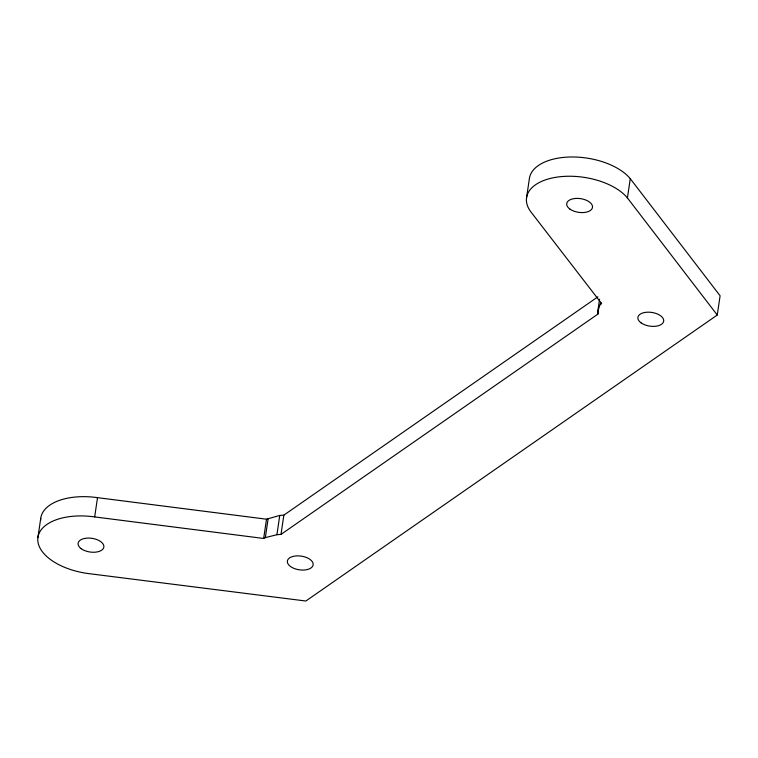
<?xml version="1.0" encoding="UTF-8"?>
<svg xmlns="http://www.w3.org/2000/svg" width="758" height="758" viewBox="0 0 758 758"><rect width="100%" height="100%" fill="white"/><g stroke="black" fill="none" stroke-linecap="round" stroke-linejoin="round"><path stroke-width="1.14" d="M526.535 197.904L529.378 178.651A53.619 28.491 8.4 0 1 572.29 156.982A53.619 28.491 8.4 0 1 630.268 178.68L720.1 295.772L717.258 315.025L305.853 601.018L87.274 573.427A53.619 28.491 8.4 0 1 37.9 537.583L40.742 518.33M37.9 537.583A53.619 28.491 8.4 0 1 94.674 516.918L97.517 497.655L266.513 519.202L279.759 515.44L283.852 515.137L597.91 296.814M94.674 516.918L263.67 538.464L266.513 519.202M263.67 538.464L265.338 537.621L268.18 518.358M265.338 537.621L276.916 534.703L279.759 515.44M276.916 534.703L281.01 534.39L283.852 515.137M281.01 534.39L597.977 314.039L597.721 311.69L599.559 299.23M597.977 314.039L598.479 310.647M597.721 311.69L600.819 302.376M717.258 315.025L627.425 197.933L630.268 178.68M600.478 304.64L601.606 303.541L531.794 213.055A53.619 28.491 8.4 0 1 556.277 177.23A53.619 28.491 8.4 0 1 627.425 197.933M40.619 520.452A53.619 28.491 8.4 0 1 97.517 497.655M641.041 322.832A13.019 6.917 8.4 0 0 663.013 322.832A13.019 6.917 8.4 0 0 648.327 312.173A13.019 6.917 8.4 0 0 641.041 322.832M290.504 566.51A13.019 6.917 8.4 0 0 312.476 566.52A13.019 6.917 8.4 0 0 297.79 555.86A13.019 6.917 8.4 0 0 290.504 566.51M81.229 548.716A13.019 6.917 8.4 0 0 103.192 548.726A13.019 6.917 8.4 0 0 88.506 538.066A13.019 6.917 8.4 0 0 81.229 548.716M569.864 209.047A13.019 6.917 8.4 0 0 591.827 209.047A13.019 6.917 8.4 0 0 577.141 198.388A13.019 6.917 8.4 0 0 569.864 209.047"/></g></svg>
